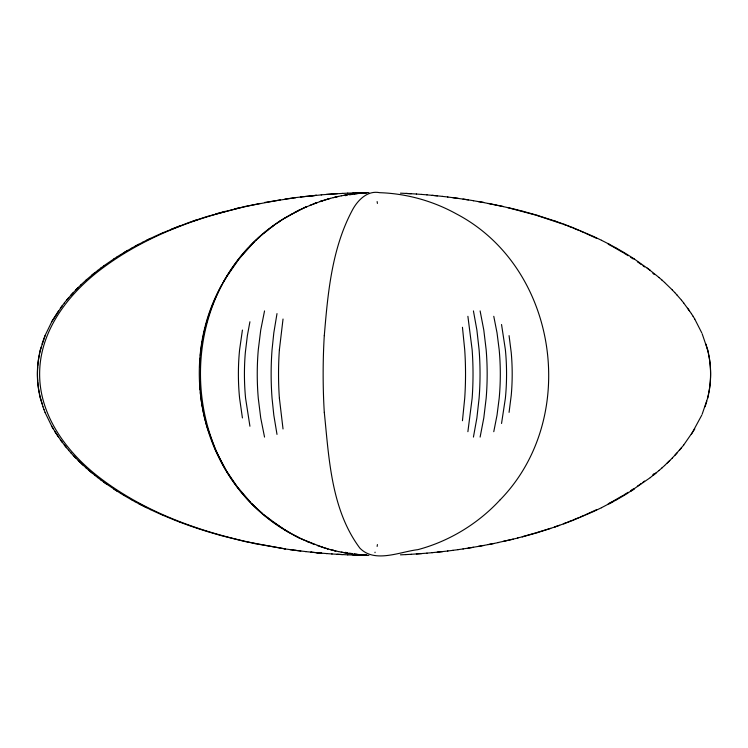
<?xml version="1.0" encoding="UTF-8"?>
<svg xmlns="http://www.w3.org/2000/svg" width="748" height="748" viewBox="0 0 748 748"><rect width="100%" height="100%" fill="white"/><g stroke="black" fill="none" stroke-linecap="round" stroke-linejoin="round"><path stroke-width="1.12" d="M199.529 366.838L200.053 358.273M324.305 335.628C327.876 292.562 331.944 247.392 353.075 208.832C358.432 199.473 367.923 190.273 379.685 192.685C406.454 193.536 432.961 200.922 456.383 213.891C558.391 267.354 580.037 417.786 500.262 499.72M279.397 349.727L283.034 319.031M200.314 355.422L200.847 350.681M462.451 420.722L464.714 398.273A101.896 28.302 -90 0 0 464.714 349.727L462.451 327.278M200.969 349.727L201.642 345.015M374.991 552.679L375.066 552.155M377.413 544.572L377.132 546.433M509.07 412.372L511.23 395.43A98.708 40.242 -90 0 0 511.23 352.57L509.07 335.628M201.792 344.071L202.269 341.247M467.893 431.69L472.138 398.273A100.784 29.939 -90 0 0 472.138 349.727L467.893 316.311M242.427 330.055L239.603 349.727A99.035 39.663 90 0 0 239.603 398.273L242.427 417.945M202.437 340.312L203.755 333.767M277.003 313.608L273.815 332.841L272.057 349.727A100.269 30.864 90 0 0 272.057 398.263L273.815 415.159L277.003 434.392M501.543 423.48L505.377 398.273A98.914 38.578 -90 0 0 505.377 349.727L501.543 324.52M249.926 321.771L247.364 335.628L245.335 352.57A98.652 37.69 90 0 0 245.587 398.273L249.926 426.229M473.428 437.084L476.887 417.945L479.094 398.273A99.97 31.538 -90 0 0 479.094 349.727L476.887 330.055L473.428 310.916M480.113 437.084L483.797 417.945L486.153 398.273A99.362 33.239 -90 0 0 486.153 349.727L483.797 330.055L480.113 310.916M493.774 431.69L497.027 415.159L499.187 398.273A98.848 36.699 -90 0 0 499.178 349.737L497.027 332.841L493.774 316.311M203.952 332.841L204.597 330.055M264.54 310.916L260.725 330.055L258.294 349.727A99.129 34.23 90 0 0 258.284 398.273L260.725 417.945L264.54 437.084M204.83 329.129L205.289 327.278M40.523 349.727L41.28 346.894M205.532 326.362L206.794 321.771M706.832 401.106L705.084 406.753M207.065 320.855C215.05 294.011 228.86 268.784 248.027 248.28M42.01 344.071L45.011 335.628L51.752 321.771M45.114 335.628L40.42 349.727A98.867 98.035 -90 0 0 39.42 354.459M702.157 414.233L707.589 398.273A98.848 97.913 90 0 0 708.627 393.541M701.764 415.159L691.348 434.392M221.726 284.96C180.427 358.367 197.388 459.085 262.296 513.371M51.649 321.771L62.365 305.577M52.276 320.855L58.512 310.916M223.269 282.473L226.13 277.573M694.789 428.969L683.653 445.069M226.625 276.769L239.014 258.986L253.909 242.23M60.298 308.232L64.412 302.931M64.309 302.931L68.732 297.695M683.719 445.069L674.715 455.457M66.432 300.303L73.351 292.543M679.399 450.305L681.596 447.697M70.901 295.105L78.278 287.466M677.127 452.895L672.293 458.01M250.094 246.232L255.928 240.286M664.589 465.527L672.359 458.01M75.679 289.99L80.849 284.96M667.225 463.04L669.797 460.534M80.756 284.96L86.207 280.014M256.059 240.286L260.061 236.48M258.107 238.36L262.174 234.629M661.868 467.986L664.645 465.527M86.114 280.014L94.79 272.768M659.082 470.427L661.933 467.986M262.296 234.629L268.663 229.29M650.302 477.589L659.138 470.427M264.427 232.815L273.123 225.905M652.901 474.634L654.36 473.437M91.77 275.161L97.792 270.411M653.294 475.232L656.23 472.839M650.358 477.589L627.432 493.381M97.698 270.411L100.858 268.074M270.991 227.579L275.386 224.269M643.009 482.245L644.57 481.086M100.774 268.074L104 265.755M639.821 484.526L641.419 483.386M103.916 265.755L113.808 258.986M275.498 224.269L279.995 221.109M637.38 486.219L639.007 485.087M277.779 222.67L284.698 218.107M630.704 490.66L633.247 489.014M113.724 258.986L117.212 256.788M630.947 491.212L634.341 489.014M628.133 492.296L623.776 494.989M117.127 256.788L120.68 254.619M285.016 218.107L299.322 210.029M120.596 254.619L131.452 248.28M287.082 216.658C165.364 287.447 173.377 480.571 302.08 539.168M623.907 495.522L627.479 493.381M622.897 495.522L612.921 501.254M124.131 252.478L127.721 250.365M623.954 495.522L616.67 499.72M287.176 216.658L291.916 213.891M601.467 507.714L616.717 499.72M131.377 248.28L138.941 244.222M292.206 213.891L304.595 207.663L317.217 202.474M608.236 503.778L611.995 501.768M609.19 503.778L612.958 501.768M135.089 246.232L142.774 242.23M294.45 212.563L301.827 208.832M142.7 242.23L150.61 238.36M601.514 507.714L593.529 511.52M146.589 240.286L154.612 236.48M596.633 509.64L585.544 514.736M301.902 208.832L306.886 206.542L304.427 207.663M154.537 236.48L158.66 234.629M593.575 511.52L572.744 520.421M158.595 234.629L162.774 232.815M580.383 516.971L584.525 515.185M162.709 232.815L188.505 222.67M579.326 517.401L573.005 519.991M309.681 205.466L322.463 200.698M171.152 229.29L179.735 225.905M567.648 522.095L571.94 520.421M572.781 520.421L564.067 523.731M563.309 523.731L566.563 522.506M314.674 203.428L317.274 202.474M564.104 523.731L554.483 526.891M188.44 222.67L206.598 216.658M555.212 526.891L559.7 525.33M192.956 221.109L197.463 219.594M555.25 526.891L536.307 532.744M320.032 201.567L330.438 198.351M319.892 201.567L327.764 199.09M550.743 528.406L536.961 532.744M206.542 216.658L244.708 206.542M535.372 533.015L522.244 536.718M532.286 534.109L536.989 532.744M215.901 213.891L225.354 211.282M532.324 534.109L522.843 536.718M327.933 199.09L333.112 197.659M517.476 537.971L522.871 536.718M518.084 537.971L502.983 541.459M338.507 196.406L333.262 197.659L335.805 197.005M234.966 208.832L239.818 207.663M513.268 539.168L498.084 542.534M335.946 197.005L341.21 195.845M244.671 206.542L280.378 199.875M345.417 195.667L347.025 195.322M498.607 542.534L488.192 544.572M260.295 203.428C203.166 214.91 146.225 234.629 99.549 270.411C67.703 294.871 40.186 330.831 39.644 372.569C38.905 415.364 66.955 452.624 99.549 477.589C144.85 512.361 199.95 531.912 255.349 543.572M493.661 543.572L483.208 545.526M341.331 195.845L346.651 194.854M478.196 546.433L482.208 545.703M264.549 202.474L295.684 197.659M483.666 545.526L468.089 548.125M349.578 194.854L351.925 194.424M344.043 195.322L349.381 194.424M473.578 547.302L463.003 548.91M457.888 549.649L463.377 548.91M284.857 199.09L295.18 197.659M354.468 194.041L356.843 193.704M452.755 550.341L458.244 549.649M295.151 197.659L300.827 197.005M447.603 550.995L453.092 550.341M356.918 193.704L358.488 193.508M447.921 550.995L437.253 552.155M316.357 195.322L300.359 197.005L321.677 194.854M354.935 193.704L360.368 193.162M442.723 551.594L432.045 552.679M316.479 195.322L311.168 195.845M360.19 193.33L361.78 193.162M359.91 193.33L364.089 192.956M426.828 553.146L432.297 552.679M357.815 193.33L365.501 192.797M321.219 194.854L326.885 194.424M361.826 193.162L366.604 192.797M427.052 553.146L416.365 553.959M360.517 193.162L365.95 192.797L360.48 193.162M326.792 194.424L332.112 194.041M326.474 194.424L331.757 194.041M421.807 553.576L411.11 554.296M353.327 193.349L356.179 193.162M332.028 194.041L337.339 193.704M331.738 194.041L342.584 193.414M356.039 193.162L359.769 192.956M405.846 554.586L411.269 554.296M342.313 193.414L347.839 193.162M405.986 554.586L400.442 554.838M359.657 192.956L363.463 192.797M347.605 193.162L353.093 192.956M363.276 192.797L367.034 192.685M352.906 192.956L358.357 192.797M358.217 192.797L363.622 192.685M363.528 192.685L368.895 192.619M400.442 193.162L411.269 193.704M305.53 551.594L311.29 552.155M354.87 554.296L360.517 554.838M363.463 555.203L353.327 554.651M363.528 555.315L368.895 555.381M358.217 555.203L363.622 555.315M352.906 555.044L358.357 555.203M367.034 555.315L359.657 555.044M347.605 554.838L353.093 555.044M347.839 554.838L337.021 554.296M365.501 555.203L357.815 554.67M405.846 193.414L416.543 194.041M342.584 554.586L331.738 553.959M365.968 555.203L360.368 554.838M364.089 555.044L366.726 555.203L359.91 554.67M353.477 554.651L356.179 554.838M416.365 194.041L421.807 194.424M326.474 553.576L332.112 553.959M363.238 555.044L357.609 554.586M421.601 194.424L427.052 194.854M321.219 553.146L326.885 553.576M364.295 555.044L360.19 554.67M426.828 194.854L437.515 195.845M316.357 552.679L321.565 553.146M321.229 553.146L310.747 552.155M321.677 553.146L311.168 552.155M432.045 195.322L442.723 196.406M360.134 554.67L361.78 554.838M442.433 196.406L447.921 197.005M305.988 551.594L295.151 550.341M356.843 554.296L358.554 554.492M354.935 554.296L349.381 553.576M447.603 197.005L458.244 198.351M300.827 550.995L284.857 548.91M290 549.649L295.18 550.341M452.755 197.659L468.491 199.875M354.384 553.959L356.918 554.296M284.885 548.91L244.671 541.459M463.003 199.09L473.578 200.698M285.456 548.91L254.591 543.572M473.157 200.698L483.666 202.474L478.196 201.567M349.475 553.146L352.018 553.576M483.208 202.474L503.526 206.542M341.21 552.155L349.41 553.576L338.507 551.594M488.192 203.428L497.093 205.251M345.408 552.333L347.035 552.679M498.084 205.466L513.268 208.832M338.638 551.594L333.112 550.341M244.708 541.459L220.557 535.437M507.845 207.663L535.372 214.985M513.24 208.832L522.871 211.282M330.438 549.649L335.852 550.995L327.764 548.91M522.843 211.282L532.324 213.891M220.613 535.437L206.542 531.342M532.286 213.891L536.989 215.256M327.933 548.91L317.217 545.526M327.82 548.91L322.463 547.302M536.961 215.256L555.25 221.109M536.307 215.256L562.206 223.876M206.598 531.342L197.407 528.406M322.65 547.302L301.827 539.168M197.463 528.406L188.44 525.33M555.212 221.109L564.104 224.269M188.505 525.33L179.67 522.095M564.067 224.269L572.781 227.579M563.309 224.269L566.563 225.494M312.084 543.572L314.824 544.572M175.35 520.421L179.735 522.095M567.648 225.905L571.94 227.579M572.744 227.579L593.575 236.48M175.415 520.421L162.709 515.185M573.005 228.009L579.326 230.599M312.243 543.572L299.322 537.971L284.698 529.893M306.961 541.459L309.513 542.534M580.383 231.029L584.525 232.815M158.595 513.371L162.774 515.185M585.544 233.264L596.633 238.36M154.537 511.52L158.66 513.371M593.529 236.48L601.514 240.286M150.535 509.64L154.612 511.52M150.61 509.64L138.866 503.778M601.467 240.286L609.237 244.222M299.396 537.971L294.45 535.437M143.747 506.256L146.664 507.714M142.774 505.77L135.089 501.768M609.19 244.222L616.717 248.28M608.236 244.222L611.995 246.232M131.377 499.72L135.164 501.768M612.921 246.746L622.897 252.478M616.67 248.28L623.954 252.478M131.452 499.72L124.131 495.522M289.579 532.744L273.123 522.095M120.596 493.381L124.205 495.522M623.907 252.478L627.479 254.619M623.776 253.011L628.133 255.704M627.432 254.619L634.341 258.986M120.68 493.381L113.724 489.014M117.212 491.212L103.916 482.245M630.704 257.34L633.247 258.986M282.435 528.406L264.306 515.185M634.295 258.986L650.358 270.411M637.38 261.781L639.007 262.913M107.198 484.526L100.774 479.926M639.821 263.474L641.419 264.614M643.009 265.755L644.57 266.914M647.235 268.074L659.138 277.573M97.698 477.589L100.858 479.926M270.991 520.421L262.174 513.371L251.917 503.778M94.697 475.232L97.792 477.589M94.79 475.232L86.114 467.986M652.901 273.366L654.36 274.563M89.003 470.427L91.864 472.839M659.082 277.573L661.933 280.014M661.868 280.014L664.645 282.473M78.175 460.534L86.207 467.986M81.504 463.666L83.496 465.527M664.589 282.473L672.359 289.99M80.849 463.04L73.257 455.457M75.772 458.01L70.901 452.895M672.293 289.99L674.78 292.543M250.094 501.768L237.275 486.78L226.625 471.231M674.715 292.543L677.127 295.105M677.062 295.105L681.596 300.303M68.629 450.305L71.004 452.895M68.732 450.305L64.309 445.069M681.531 300.303L683.719 302.931M66.535 447.697L60.298 439.768M683.653 302.931L691.414 313.608M62.365 442.423L54.875 431.69M687.655 308.232L689.544 310.916M58.512 437.084L51.649 426.229M691.348 313.608L693.144 316.311M693.078 316.311L694.789 319.031M226.13 470.427L215.611 450.305L207.065 427.145M694.733 319.031L701.764 332.841M52.276 427.145L53.323 428.969M51.752 426.229L45.011 412.372M702.157 333.767L707.589 349.727A98.848 97.913 90 0 1 708.627 354.459M43.926 409.567L45.114 412.372M42.926 406.753L44.029 409.567M43.029 406.753L40.42 398.273A98.867 98.035 -90 0 1 39.42 393.541M705.934 344.071L707.515 349.727M42.112 403.929L40.523 398.273M206.794 426.229L205.532 421.638M204.83 418.871L205.289 420.722M203.952 415.159L204.597 417.945M203.755 414.233L202.437 407.688M201.792 403.929L202.269 406.753M283.034 428.969L279.397 398.273M377.132 201.567L377.413 203.428M201.642 402.985L200.969 398.273M200.847 397.319L200.314 392.578M200.053 389.727L199.529 381.162M324.305 412.372C329.008 458.431 331.158 509.659 359.863 548.125C374.776 563.534 399.928 551.725 417.87 549.649C447.528 541.748 474.858 525.629 496.373 503.778A251.674 161.755 -90 0 0 500.253 499.683M324.286 412.41A115.865 20.112 90 0 1 324.286 335.59M708.814 355.412A98.848 97.913 90 0 1 708.814 392.588M39.233 392.588A98.867 98.035 -90 0 1 37.811 382.116M37.737 381.162A98.867 98.035 -90 0 1 37.737 366.838M37.811 365.884A98.867 98.035 -90 0 1 39.233 355.412M707.627 349.718A99.26 98.783 90 0 1 707.627 398.282M40.373 398.282A99.063 98.474 -90 0 1 40.373 349.718M279.387 398.273A101.232 29.228 90 0 1 279.387 349.727M352.205 194.041L349.475 194.424L354.87 193.704L352.205 194.041"/></g></svg>
